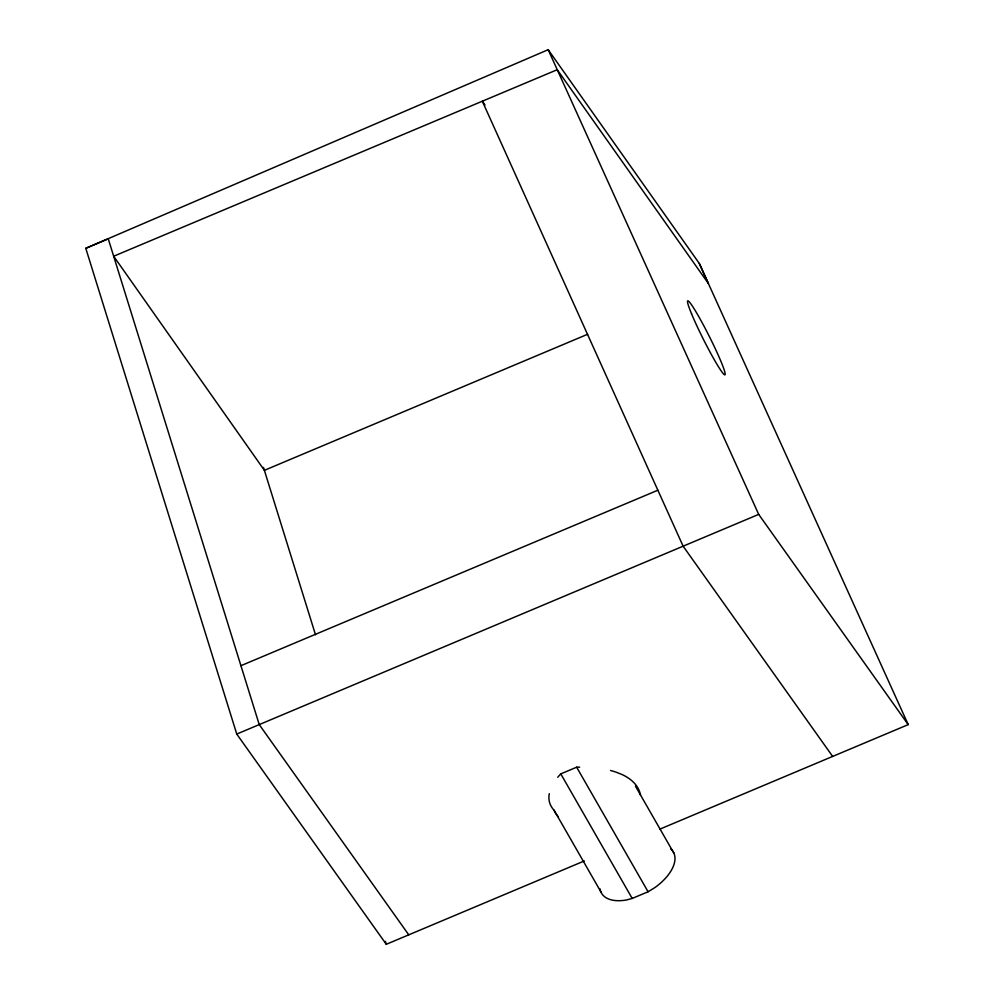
<?xml version="1.0" encoding="UTF-8"?>
<svg xmlns="http://www.w3.org/2000/svg" width="994" height="994" viewBox="0 0 994 994"><rect width="100%" height="100%" fill="white"/><g stroke="black" fill="none" stroke-linecap="round" stroke-linejoin="round"><path stroke-width="1.49" d="M600.041 888.884A41.4 22.092 -29.8 0 0 626.369 900.005L632.196 898.452L648.088 891.767L654.984 887.518A41.4 22.092 -29.8 0 0 670.615 848.752M584.31 860.953L386.281 944.3L236.758 734.069L85.782 248.301L548.179 49.7L699.304 263.46L908.218 724.626L659.954 829.108M85.782 248.301L108.259 238.833L259.235 724.601L408.758 934.845M587.665 334.257L264.404 470.324L113.664 256.241L557.249 69.704L708.362 283.476M240.933 665.694L657.866 490.216M236.758 734.069L758.695 514.383L908.218 724.626M557.783 777.258A87.087 39.002 -17.3 0 1 560.778 773.891L576.657 767.206A113.266 50.731 -17.3 0 1 579.651 767.157M832.649 756.422L683.126 546.191L482.326 101.239L485.01 105.041M635.464 786.179L674.031 853.424M576.657 767.206L648.088 891.767M560.778 773.891L632.196 898.452M549.272 793.672A87.087 39.002 -17.3 0 0 554.068 810.222L600.811 891.742M708.063 282.805L699.304 263.46M548.179 49.7L758.695 514.383M263.485 467.453L315.496 634.756M385.361 941.343L386.281 944.3M558.268 816.683A104.221 46.681 -17.3 0 1 554.068 810.222M610.515 770.487A113.266 50.731 -17.3 0 1 615.795 772.052L621.772 774.413A113.266 50.731 -17.3 0 1 640.496 795.101M691.538 313.781A41.4 3.293 63.3 0 0 723.843 374.253A41.4 3.293 63.3 0 0 703.702 325.585A41.4 3.293 63.3 0 0 691.538 313.781"/></g></svg>
